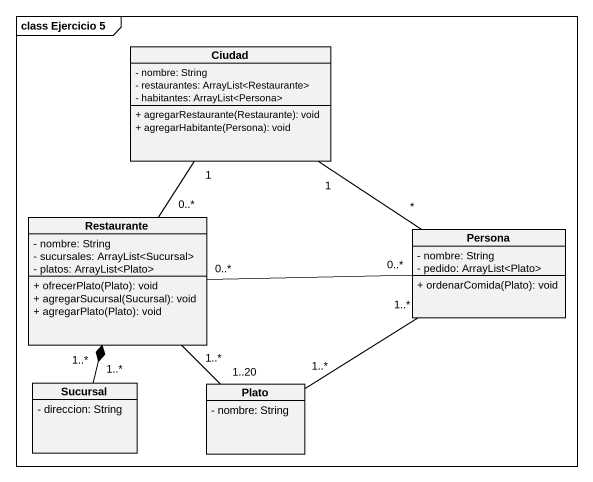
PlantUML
@startuml
mainframe class Ejercicio 5
hide circle
hide empty members
skinparam classAttributeIconSize 0
class Ciudad {
  - nombre: String
  - restaurantes: ArrayList<Restaurante>
  - habitantes: ArrayList<Persona>
  + agregarRestaurante(Restaurante): void
  + agregarHabitante(Persona): void
}
class Restaurante {
  - nombre: String
  - sucursales: ArrayList<Sucursal>
  - platos: ArrayList<Plato>
  + ofrecerPlato(Plato): void
  + agregarSucursal(Sucursal): void
  + agregarPlato(Plato): void
}
class Persona {
  - nombre: String
  - pedido: ArrayList<Plato>
  + ordenarComida(Plato): void
}
class Sucursal {
  - direccion: String
}
class Plato {
  - nombre: String
}
Restaurante "0..*" -up- "1" Ciudad
Restaurante "0..*" -right- "0..*" Persona
Restaurante "1..*" -- "1..20" Plato
Persona "*" -up- "1" Ciudad
Sucursal "1..*" -up-* "1..*" Restaurante
Plato "1..*" -up- "1..*" Persona
@enduml
